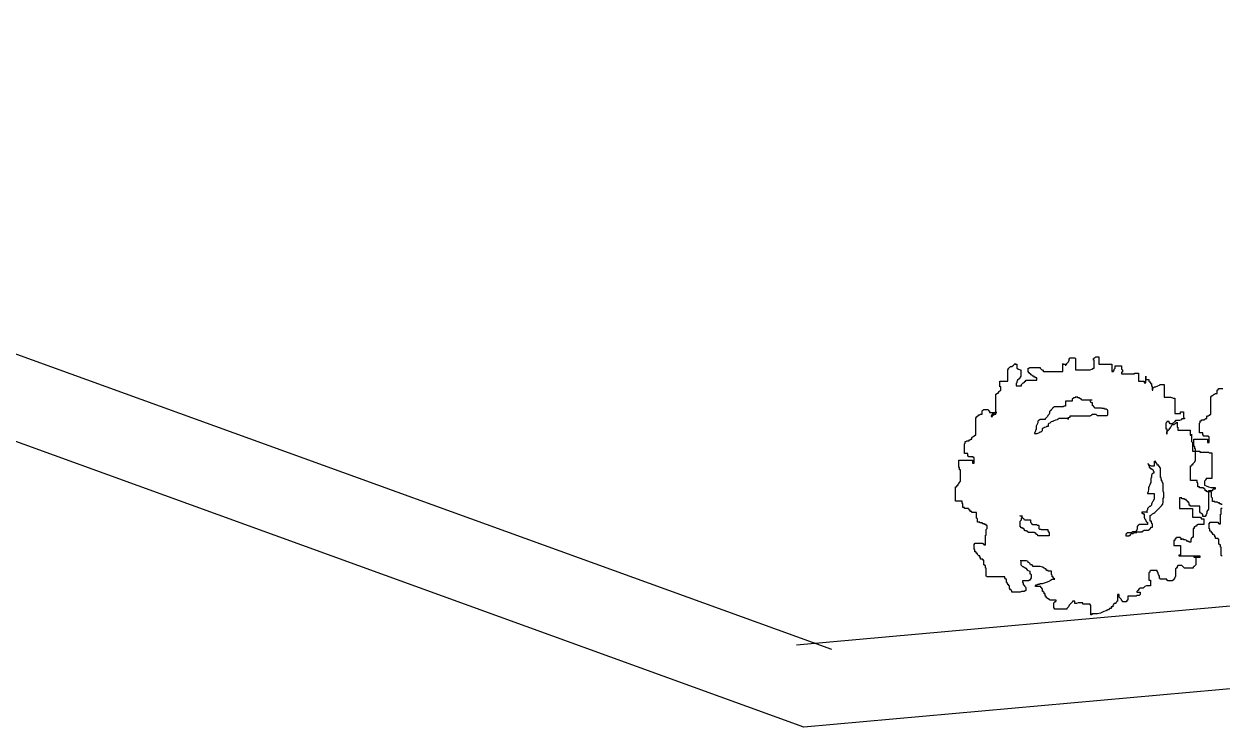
# Model space of a CAD drawing. Header units: inches. Extents: x 25480 to 951550, y -607927 to 1377809.
# Drawn here: x 472716 to 476955, y 389280 to 391766 of the extents above; entities that cross this region are included whole.
import ezdxf

# ---------------------------------------------------------------- set-up
doc = ezdxf.new("R2010")
doc.units = ezdxf.units.IN
doc.header["$MEASUREMENT"] = 0
doc.layers.add('M-X-BKGD', color=8, linetype='Continuous')

msp = doc.modelspace()

# ---------------------------------------------------------------- linework, layer by layer
at = {"layer": 'M-X-BKGD', "color": 8}
for p, q in [((475573.4, 389554), (469462.3, 391765.9)), ((475474.4, 389280.5), (469363.2, 391492.3)), ((479857.3, 389964.1), (475448.5, 389570.3)), ((479883.2, 389674.3), (475474.4, 389280.5))]:
    msp.add_line(p, q, dxfattribs=at)
for points in [[(476402.4, 390557.4), (476402.4, 390563), (476405.2, 390565.9), (476410.9, 390571.6), (476413.8, 390577.3), (476413.8, 390583), (476416.6, 390583), (476416.6, 390585.8), (476433.7, 390585.8), (476436.6, 390583), (476436.6, 390543.1), (476487.9, 390543.1), (476493.6, 390546), (476499.3, 390548.8), (476502.1, 390548.8), (476502.1, 390577.3), (476499.3, 390577.3), (476499.3, 390583), (476502.1, 390583), (476502.1, 390585.8), (476505, 390585.8), (476507.8, 390588.7), (476519.2, 390588.7), (476519.2, 390563), (476564.8, 390563), (476564.8, 390537.4), (476570.5, 390537.4), (476570.5, 390540.3), (476573.4, 390540.3), (476573.4, 390546), (476576.2, 390548.8), (476576.2, 390557.4), (476599, 390557.4), (476599, 390546), (476601.9, 390543.1), (476601.9, 390534.6), (476599, 390534.6), (476599, 390528.9), (476644.7, 390528.9), (476644.7, 390531.7), (476658.9, 390531.7), (476658.9, 390503.2), (476678.9, 390503.2), (476678.9, 390497.5), (476684.6, 390497.5), (476684.6, 390520.3), (476684.6, 390511.8), (476687.4, 390508.9), (476696, 390508.9), (476696, 390503.2), (476698.8, 390500.4), (476701.7, 390497.5), (476701.7, 390494.7), (476704.5, 390494.7), (476704.5, 390486.1), (476707.4, 390483.3), (476707.4, 390471.9), (476710.2, 390471.9), (476710.2, 390477.6), (476713.1, 390480.4), (476715.9, 390483.3), (476718.8, 390483.3), (476727.3, 390486.1), (476733, 390489), (476735.9, 390491.8), (476750.1, 390491.8), (476750.1, 390446.3), (476772.9, 390446.3), (476781.5, 390443.4), (476787.2, 390443.4), (476787.2, 390389.3), (476807.1, 390389.3), (476807.1, 390395), (476818.5, 390395), (476818.5, 390375.1), (476821.4, 390372.2), (476821.4, 390369.4), (476812.8, 390369.4), (476810, 390366.5), (476804.3, 390363.7), (476790, 390363.7), (476787.2, 390360.8), (476781.5, 390355.1), (476778.6, 390352.3), (476770.1, 390352.3), (476770.1, 390355.1), (476767.2, 390358), (476767.2, 390360.8), (476758.7, 390360.8), (476758.7, 390358), (476755.8, 390355.1), (476755.8, 390335.2), (476758.7, 390335.2), (476758.7, 390315.3), (476758.7, 390323.8), (476767.2, 390332.3), (476772.9, 390340.9), (476778.6, 390349.4), (476784.3, 390349.4), (476790, 390355.1), (476795.7, 390358), (476795.7, 390340.9), (476798.6, 390340.9), (476798.6, 390329.5), (476841.3, 390329.5), (476841.3, 390312.4), (476847, 390312.4), (476847, 390315.3), (476847, 390289.6), (476849.9, 390286.8), (476849.9, 390255.4), (476875.5, 390255.4), (476875.5, 390252.6), (476906.9, 390252.6), (476909.7, 390249.7), (476918.3, 390249.7), (476918.3, 390158.6), (476898.3, 390158.6), (476898.3, 390155.7), (476895.5, 390155.7), (476895.5, 390152.9), (476892.6, 390150.1), (476892.6, 390135.8), (476898.3, 390133), (476906.9, 390130.1), (476915.4, 390127.3), (476929.7, 390127.3), (476929.7, 390121.6), (476924, 390121.6), (476921.1, 390118.7), (476921.1, 390115.9), (476906.9, 390115.9), (476906.9, 390050.4), (476901.2, 390041.8), (476901.2, 390036.1), (476898.3, 390030.4), (476895.5, 390027.6), (476895.5, 390024.7), (476886.9, 390024.7), (476886.9, 390033.3), (476884.1, 390033.3), (476881.2, 390036.1), (476878.4, 390036.1), (476878.4, 390039), (476875.5, 390039), (476875.5, 390061.8), (476841.3, 390061.8), (476841.3, 390064.6), (476838.5, 390064.6), (476838.5, 390073.2), (476835.6, 390073.2), (476835.6, 390076), (476832.8, 390076), (476832.8, 390078.8), (476829.9, 390081.7), (476827.1, 390081.7), (476827.1, 390084.5), (476821.4, 390084.5), (476821.4, 390087.4), (476812.8, 390087.4), (476812.8, 390090.2), (476804.3, 390090.2), (476804.3, 390053.2), (476849.9, 390053.2), (476849.9, 390021.9), (476878.4, 390021.9), (476881.2, 390019), (476881.2, 390016.2), (476889.8, 390016.2), (476889.8, 389996.2), (476869.8, 389996.2), (476864.1, 389993.4), (476864.1, 389990.6), (476861.3, 389990.6), (476858.4, 389987.7), (476855.6, 389987.7), (476855.6, 389982), (476852.7, 389982), (476852.7, 389953.5), (476849.9, 389950.7), (476847, 389947.8), (476844.2, 389945), (476844.2, 389933.6), (476838.5, 389933.6), (476838.5, 389936.4), (476832.8, 389936.4), (476829.9, 389939.3), (476824.2, 389942.1), (476818.5, 389942.1), (476818.5, 389945), (476810, 389945), (476810, 389942.1), (476810, 389947.8), (476807.1, 389947.8), (476807.1, 389950.7), (476792.9, 389950.7), (476792.9, 389947.8), (476790, 389947.8), (476790, 389945), (476787.2, 389945), (476787.2, 389939.3), (476784.3, 389939.3), (476784.3, 389922.2), (476807.1, 389922.2), (476807.1, 389888), (476801.4, 389888), (476801.4, 389885.2), (476875.5, 389885.2), (476875.5, 389879.5), (476855.6, 389879.5), (476855.6, 389882.3), (476861.3, 389882.3), (476861.3, 389853.8), (476855.6, 389848.1), (476852.7, 389845.3), (476852.7, 389842.4), (476821.4, 389842.4), (476815.7, 389848.1), (476812.8, 389851), (476798.6, 389851), (476795.7, 389848.1), (476795.7, 389845.3), (476792.9, 389842.4), (476790, 389839.6), (476790, 389814), (476787.2, 389808.3), (476784.3, 389802.6), (476781.5, 389799.7), (476778.6, 389796.9), (476761.5, 389796.9), (476761.5, 389799.7), (476758.7, 389799.7), (476758.7, 389802.6), (476735.9, 389802.6), (476735.9, 389805.4), (476733, 389805.4), (476733, 389814), (476730.2, 389819.7), (476727.3, 389828.2), (476724.5, 389831), (476724.5, 389833.9), (476701.7, 389833.9), (476698.8, 389831), (476698.8, 389828.2), (476696, 389825.4), (476696, 389799.7), (476701.7, 389799.7), (476701.7, 389779.8), (476687.4, 389779.8), (476681.7, 389776.9), (476676, 389771.2), (476664.6, 389771.2), (476661.8, 389768.4), (476656.1, 389762.7), (476653.2, 389759.8), (476653.2, 389757), (476664.6, 389757), (476664.6, 389748.4), (476661.8, 389745.6), (476653.2, 389745.6), (476650.4, 389742.8), (476621.8, 389742.8), (476621.8, 389728.5), (476619, 389728.5), (476616.1, 389725.7), (476616.1, 389722.8), (476601.9, 389722.8), (476601.9, 389725.7), (476599, 389728.5), (476599, 389731.4), (476596.2, 389734.2), (476590.5, 389739.9), (476590.5, 389748.4), (476584.8, 389748.4), (476584.8, 389725.7), (476581.9, 389725.7), (476581.9, 389722.8), (476579.1, 389720), (476579.1, 389717.1), (476573.4, 389717.1), (476570.5, 389714.3), (476570.5, 389711.4), (476567.7, 389711.4), (476567.7, 389705.7), (476562, 389705.7), (476562, 389700), (476556.3, 389700), (476553.4, 389694.3), (476550.6, 389694.3), (476544.9, 389691.5), (476536.3, 389688.6), (476524.9, 389682.9), (476513.5, 389680.1), (476493.6, 389680.1), (476493.6, 389677.2), (476490.7, 389677.2), (476490.7, 389711.4), (476487.9, 389711.4), (476487.9, 389714.3), (476462.2, 389714.3), (476462.2, 389720), (476445.1, 389720), (476439.4, 389717.1), (476433.7, 389717.1), (476433.7, 389725.7), (476425.2, 389725.7), (476425.2, 389722.8), (476419.5, 389717.1), (476413.8, 389711.4), (476410.9, 389705.7), (476405.2, 389700), (476405.2, 389697.2), (476362.5, 389697.2), (476359.6, 389702.9), (476359.6, 389720), (476362.5, 389722.8), (476365.3, 389722.8), (476365.3, 389725.7), (476368.2, 389725.7), (476368.2, 389728.5), (476345.4, 389728.5), (476345.4, 389731.4), (476342.5, 389731.4), (476334, 389737.1), (476334, 389739.9), (476331.1, 389742.8), (476328.3, 389742.8), (476328.3, 389751.3), (476325.4, 389751.3), (476325.4, 389757), (476322.6, 389757), (476322.6, 389759.8), (476319.7, 389759.8), (476319.7, 389768.4), (476316.9, 389768.4), (476316.9, 389771.2), (476314, 389774.1), (476314, 389776.9), (476294.1, 389776.9), (476294.1, 389779.8), (476296.9, 389782.6), (476299.8, 389782.6), (476302.6, 389785.5), (476308.3, 389785.5), (476311.2, 389788.3), (476319.7, 389788.3), (476336.8, 389794), (476345.4, 389796.9), (476348.2, 389799.7), (476353.9, 389802.6), (476362.5, 389802.6), (476356.8, 389808.3), (476356.8, 389811.1), (476353.9, 389811.1), (476353.9, 389816.8), (476351.1, 389819.7), (476351.1, 389831), (476339.7, 389831), (476339.7, 389833.9), (476334, 389833.9), (476334, 389836.7), (476331.1, 389839.6), (476328.3, 389839.6), (476325.4, 389842.4), (476319.7, 389845.3), (476311.2, 389848.1), (476285.5, 389848.1), (476285.5, 389851), (476282.7, 389851), (476282.7, 389853.8), (476277, 389853.8), (476274.1, 389859.5), (476268.4, 389862.4), (476268.4, 389865.2), (476262.7, 389868.1), (476242.8, 389868.1), (476242.8, 389870.9), (476242.8, 389853.8), (476248.5, 389848.1), (476251.3, 389848.1), (476254.2, 389845.3), (476259.9, 389842.4), (476265.6, 389836.7), (476268.4, 389833.9), (476274.1, 389831), (476274.1, 389822.5), (476277, 389822.5), (476279.8, 389819.7), (476279.8, 389805.4), (476277, 389805.4), (476277, 389802.6), (476274.1, 389799.7), (476271.3, 389799.7), (476271.3, 389796.9), (476248.5, 389796.9), (476248.5, 389791.2), (476251.3, 389791.2), (476251.3, 389782.6), (476254.2, 389782.6), (476257, 389776.9), (476259.9, 389774.1), (476259.9, 389762.7), (476254.2, 389759.8), (476245.6, 389759.8), (476239.9, 389757), (476211.4, 389757), (476211.4, 389759.8), (476208.6, 389765.5), (476205.7, 389765.5), (476202.9, 389771.2), (476202.9, 389779.8), (476200, 389779.8), (476200, 389782.6), (476197.2, 389782.6), (476197.2, 389788.3), (476194.3, 389788.3), (476194.3, 389791.2), (476191.5, 389791.2), (476191.5, 389802.6), (476188.6, 389802.6), (476188.6, 389805.4), (476185.8, 389805.4), (476185.8, 389811.1), (476123.1, 389811.1), (476120.2, 389814), (476120.2, 389842.4), (476117.4, 389842.4), (476117.4, 389851), (476114.5, 389851), (476114.5, 389853.8), (476111.7, 389853.8), (476111.7, 389870.9), (476108.8, 389870.9), (476108.8, 389873.8), (476100.3, 389873.8), (476100.3, 389879.5), (476097.4, 389879.5), (476097.4, 389885.2), (476094.6, 389885.2), (476091.7, 389888), (476088.9, 389890.9), (476088.9, 389893.7), (476086, 389893.7), (476086, 389896.6), (476083.2, 389899.4), (476080.3, 389899.4), (476080.3, 389908), (476077.5, 389908), (476077.5, 389927.9), (476080.3, 389927.9), (476080.3, 389930.7), (476108.8, 389930.7), (476108.8, 389927.9), (476111.7, 389927.9), (476111.7, 389925), (476117.4, 389925), (476117.4, 389959.2), (476120.2, 389959.2), (476120.2, 389979.2), (476123.1, 389982), (476123.1, 389993.4), (476120.2, 389993.4), (476120.2, 389996.2), (476114.5, 389996.2), (476114.5, 389999.1), (476108.8, 389999.1), (476106, 390001.9), (476097.4, 390001.9), (476097.4, 390004.8), (476088.9, 390004.8), (476088.9, 390016.2), (476086, 390019), (476086, 390039), (476068.9, 390039), (476068.9, 390041.8), (476063.2, 390041.8), (476063.2, 390047.5), (476060.4, 390047.5), (476060.4, 390050.4), (476057.5, 390050.4), (476057.5, 390053.2), (476043.3, 390053.2), (476043.3, 390056.1), (476037.5, 390056.1), (476037.5, 390070.3), (476034.7, 390070.3), (476034.7, 390078.8), (476011.9, 390078.8), (476011.9, 390130.1), (476014.7, 390130.1), (476017.6, 390133), (476017.6, 390135.8), (476020.4, 390135.8), (476020.4, 390138.7), (476023.3, 390141.5), (476026.1, 390144.4), (476029, 390150.1), (476029, 390189.9), (476026.1, 390189.9), (476026.1, 390198.5), (476023.3, 390198.5), (476023.3, 390224.1), (476071.8, 390224.1), (476071.8, 390212.7), (476077.5, 390212.7), (476077.5, 390232.7), (476074.6, 390232.7), (476074.6, 390235.5), (476057.5, 390235.5), (476057.5, 390238.3), (476054.7, 390238.3), (476054.7, 390246.9), (476043.3, 390246.9), (476043.3, 390281.1), (476046.1, 390283.9), (476046.1, 390289.6), (476049, 390289.6), (476051.8, 390292.5), (476060.4, 390292.5), (476060.4, 390295.3), (476063.2, 390295.3), (476066.1, 390298.2), (476068.9, 390298.2), (476068.9, 390303.9), (476071.8, 390306.7), (476074.6, 390306.7), (476077.5, 390309.6), (476080.3, 390309.6), (476080.3, 390312.4), (476083.2, 390312.4), (476083.2, 390375.1), (476086, 390375.1), (476086, 390377.9), (476088.9, 390377.9), (476088.9, 390380.8), (476091.7, 390380.8), (476094.6, 390383.6), (476097.4, 390383.6), (476100.3, 390386.5), (476106, 390386.5), (476106, 390397.9), (476108.8, 390400.7), (476111.7, 390403.5), (476125.9, 390403.5), (476128.8, 390400.7), (476128.8, 390397.9), (476131.6, 390397.9), (476131.6, 390392.2), (476157.3, 390392.2), (476151.6, 390392.2), (476145.9, 390389.3), (476143, 390386.5), (476140.2, 390383.6), (476137.3, 390380.8), (476137.3, 390377.9), (476143, 390377.9), (476143, 390380.8), (476145.9, 390383.6), (476148.7, 390383.6), (476148.7, 390386.5), (476154.4, 390386.5), (476154.4, 390457.7), (476160.1, 390460.5), (476163, 390460.5), (476165.8, 390466.2), (476168.7, 390469.1), (476171.5, 390471.9), (476171.5, 390483.3), (476168.7, 390483.3), (476168.7, 390503.2), (476197.2, 390503.2), (476197.2, 390543.1), (476200, 390548.8), (476202.9, 390551.7), (476205.7, 390554.5), (476211.4, 390554.5), (476217.1, 390560.2), (476220, 390563), (476222.8, 390565.9), (476222.8, 390563), (476228.5, 390563), (476228.5, 390548.8), (476234.2, 390546), (476239.9, 390543.1), (476242.8, 390543.1), (476242.8, 390520.3), (476237.1, 390511.8), (476231.4, 390506.1), (476228.5, 390500.4), (476228.5, 390497.5), (476225.7, 390494.7), (476225.7, 390486.1), (476245.6, 390486.1), (476245.6, 390491.8), (476248.5, 390494.7), (476251.3, 390497.5), (476257, 390500.4), (476257, 390503.2), (476259.9, 390503.2), (476259.9, 390506.1), (476299.8, 390506.1), (476299.8, 390514.6), (476294.1, 390514.6), (476294.1, 390517.5), (476291.2, 390517.5), (476288.4, 390520.3), (476285.5, 390520.3), (476282.7, 390523.2), (476279.8, 390526), (476277, 390528.9), (476274.1, 390528.9), (476274.1, 390531.7), (476271.3, 390531.7), (476271.3, 390534.6), (476268.4, 390534.6), (476268.4, 390548.8), (476271.3, 390548.8), (476274.1, 390551.7), (476311.2, 390551.7), (476311.2, 390548.8), (476316.9, 390543.1), (476319.7, 390543.1), (476322.6, 390537.4), (476391, 390537.4), (476391, 390565.9), (476391, 390563), (476405.2, 390563)], [(476954.7, 390066.8), (476951.9, 390066.8), (476951.9, 390069.7), (476946.2, 390069.7), (476946.2, 390072.5), (476940.5, 390072.5), (476937.6, 390075.4), (476929.1, 390075.4), (476929.1, 390078.2), (476920.5, 390078.2), (476920.5, 390089.6), (476917.7, 390092.5), (476917.7, 390112.4), (476900.6, 390112.4), (476900.6, 390115.3), (476894.9, 390115.3), (476894.9, 390120.9), (476892, 390120.9), (476892, 390123.8), (476889.2, 390123.8), (476889.2, 390126.6), (476874.9, 390126.6), (476874.9, 390129.5), (476869.2, 390129.5), (476869.2, 390143.7), (476866.4, 390143.7), (476866.4, 390152.3), (476843.6, 390152.3), (476843.6, 390203.5), (476846.4, 390203.5), (476849.3, 390206.4), (476849.3, 390209.2), (476852.1, 390209.2), (476852.1, 390212.1), (476855, 390214.9), (476857.8, 390217.8), (476860.7, 390223.5), (476860.7, 390263.4), (476857.8, 390263.4), (476857.8, 390271.9), (476855, 390271.9), (476855, 390297.5), (476903.4, 390297.5), (476903.4, 390286.1), (476909.1, 390286.1), (476909.1, 390306.1), (476906.3, 390306.1), (476906.3, 390308.9), (476889.2, 390308.9), (476889.2, 390311.8), (476886.3, 390311.8), (476886.3, 390320.3), (476874.9, 390320.3), (476874.9, 390354.5), (476877.8, 390357.4), (476877.8, 390363), (476880.6, 390363), (476883.5, 390365.9), (476892, 390365.9), (476892, 390368.7), (476894.9, 390368.7), (476897.7, 390371.6), (476900.6, 390371.6), (476900.6, 390377.3), (476903.4, 390380.1), (476906.3, 390380.1), (476909.1, 390383), (476912, 390383), (476912, 390385.8), (476914.8, 390385.8), (476914.8, 390448.5), (476917.7, 390448.5), (476917.7, 390451.3), (476920.5, 390451.3), (476920.5, 390454.2), (476923.4, 390454.2), (476926.2, 390457), (476929.1, 390457), (476931.9, 390459.9), (476937.6, 390459.9), (476937.6, 390471.3), (476940.5, 390474.1), (476943.3, 390477), (476957.6, 390477)], [(476494.7, 390436.1), (476458.7, 390436.1), (476458.7, 390438.1), (476456.7, 390438.1), (476456.7, 390440.1), (476452.7, 390440.1), (476452.7, 390442.1), (476450.7, 390442.1), (476450.7, 390444.1), (476444.7, 390444.1), (476444.7, 390446.1), (476434.7, 390446.1), (476434.7, 390444.1), (476428.7, 390444.1), (476426.7, 390442.1), (476426.7, 390440.1), (476424.7, 390440.1), (476424.7, 390432.1), (476400.7, 390432.1), (476400.7, 390414.2), (476394.7, 390414.2), (476392.7, 390412.2), (476360.7, 390412.2), (476358.7, 390410.2), (476356.7, 390410.2), (476354.7, 390408.2), (476354.7, 390406.2), (476352.7, 390404.2), (476348.7, 390400.2), (476348.7, 390398.2), (476346.7, 390398.2), (476344.7, 390396.2), (476344.7, 390390.2), (476342.7, 390386.2), (476338.7, 390382.2), (476336.7, 390378.2), (476328.7, 390370.2), (476328.7, 390368.2), (476310.8, 390368.2), (476306.8, 390364.2), (476304.8, 390364.2), (476302.8, 390362.2), (476302.8, 390356.2), (476296.8, 390344.2), (476296.8, 390332.2), (476294.8, 390330.2), (476294.8, 390326.2), (476292.8, 390322.2), (476290.8, 390322.2), (476290.8, 390318.2), (476300.8, 390318.2), (476308.8, 390322.2), (476310.8, 390324.2), (476314.8, 390324.2), (476318.8, 390328.2), (476318.8, 390336.2), (476320.8, 390338.2), (476322.8, 390338.2), (476326.8, 390340.2), (476330.7, 390342.2), (476332.7, 390342.2), (476334.7, 390344.2), (476340.7, 390344.2), (476340.7, 390352.2), (476342.7, 390354.2), (476346.7, 390356.2), (476350.7, 390360.2), (476356.7, 390362.2), (476358.7, 390364.2), (476360.7, 390364.2), (476366.7, 390366.2), (476372.7, 390368.2), (476374.7, 390370.2), (476378.7, 390372.2), (476410.7, 390372.2), (476410.7, 390368.2), (476410.7, 390374.2), (476412.7, 390374.2), (476414.7, 390376.2), (476416.7, 390376.2), (476416.7, 390380.2), (476488.7, 390380.2), (476488.7, 390382.2), (476494.7, 390384.2), (476494.7, 390386.2), (476508.7, 390386.2), (476510.7, 390384.2), (476512.7, 390382.2), (476546.7, 390382.2), (476550.7, 390384.2), (476550.7, 390400.2), (476548.7, 390402.2), (476544.7, 390404.2), (476538.7, 390404.2), (476538.7, 390406.2), (476530.7, 390406.2), (476528.7, 390408.2), (476504.7, 390408.2), (476504.7, 390410.2), (476502.7, 390410.2), (476502.7, 390412.2), (476500.7, 390412.2), (476500.7, 390414.2), (476498.7, 390414.2), (476498.7, 390416.2), (476496.7, 390416.2), (476496.7, 390426.2), (476492.7, 390426.2), (476492.7, 390428.2), (476490.7, 390428.2), (476490.7, 390430.1), (476488.7, 390430.1), (476488.7, 390432.1), (476486.7, 390432.1)], [(476714.7, 390220.3), (476714.7, 390202.3), (476702.7, 390202.3), (476702.7, 390204.3), (476698.7, 390204.3), (476698.7, 390206.3), (476696.7, 390206.3), (476694.7, 390208.3), (476692.7, 390210.3), (476692.7, 390212.3), (476692.7, 390208.3), (476694.7, 390206.3), (476696.7, 390204.3), (476696.7, 390198.3), (476698.7, 390198.3), (476700.7, 390196.3), (476700.7, 390194.3), (476704.7, 390194.3), (476704.7, 390192.3), (476708.7, 390192.3), (476708.7, 390190.3), (476710.7, 390188.3), (476710.7, 390186.3), (476712.7, 390184.3), (476712.7, 390178.3), (476710.7, 390178.3), (476710.7, 390176.3), (476708.7, 390176.3), (476706.7, 390174.3), (476706.7, 390172.3), (476704.7, 390172.3), (476704.7, 390162.3), (476702.7, 390160.3), (476702.7, 390142.4), (476700.7, 390142.4), (476700.7, 390140.4), (476698.7, 390136.4), (476696.7, 390132.4), (476694.7, 390126.4), (476694.7, 390118.4), (476692.7, 390114.4), (476692.7, 390110.4), (476690.7, 390108.4), (476690.7, 390106.4), (476714.7, 390106.4), (476714.7, 390086.4), (476712.7, 390086.4), (476712.7, 390084.4), (476710.7, 390078.4), (476708.7, 390076.4), (476706.7, 390072.4), (476704.7, 390068.4), (476704.7, 390064.4), (476700.7, 390060.4), (476696.7, 390060.4), (476696.7, 390058.4), (476694.7, 390056.4), (476690.7, 390052.4), (476690.7, 390048.4), (476688.7, 390046.4), (476688.7, 390040.4), (476690.7, 390040.4), (476670.7, 390040.4), (476670.7, 390036.4), (476674.7, 390036.4), (476674.7, 390034.4), (476678.7, 390034.4), (476678.7, 390020.5), (476680.7, 390020.5), (476680.7, 390016.5), (476682.7, 390016.5), (476684.7, 390010.5), (476686.7, 390006.5), (476688.7, 390004.5), (476690.7, 390004.5), (476690.7, 389996.5), (476662.7, 389996.5), (476658.7, 389994.5), (476656.7, 389992.5), (476656.7, 389990.5), (476654.7, 389990.5), (476654.7, 389980.5), (476652.7, 389980.5), (476652.7, 389976.5), (476650.7, 389974.5), (476650.7, 389970.5), (476638.7, 389970.5), (476634.7, 389966.5), (476618.7, 389966.5), (476616.7, 389964.5), (476616.7, 389962.5), (476614.7, 389962.5), (476614.7, 389960.5), (476612.7, 389960.5), (476614.7, 389960.5), (476614.7, 389956.5), (476626.7, 389956.5), (476626.7, 389958.5), (476630.7, 389958.5), (476630.7, 389960.5), (476634.7, 389964.5), (476638.7, 389964.5), (476642.7, 389966.5), (476648.7, 389968.5), (476652.7, 389968.5), (476652.7, 389970.5), (476672.7, 389970.5), (476672.7, 389972.5), (476674.7, 389972.5), (476674.7, 389974.5), (476676.7, 389974.5), (476678.7, 389976.5), (476694.7, 389976.5), (476696.7, 389978.5), (476698.7, 389978.5), (476698.7, 389980.5), (476704.7, 389986.5), (476708.7, 389986.5), (476708.7, 389998.5), (476706.7, 389998.5), (476706.7, 390002.5), (476704.7, 390002.5), (476704.7, 390008.5), (476700.7, 390008.5), (476700.7, 390028.4), (476704.7, 390030.4), (476708.7, 390034.4), (476712.7, 390036.4), (476716.7, 390038.4), (476728.7, 390050.4), (476730.7, 390052.4), (476732.7, 390052.4), (476732.7, 390054.4), (476736.7, 390058.4), (476740.7, 390062.4), (476742.7, 390066.4), (476744.7, 390068.4), (476744.7, 390072.4), (476746.7, 390074.4), (476746.7, 390088.4), (476748.7, 390092.4), (476748.7, 390108.4), (476746.7, 390114.4), (476746.7, 390142.4), (476744.7, 390142.4), (476744.7, 390144.4), (476742.7, 390146.4), (476742.7, 390150.4), (476740.7, 390150.4), (476740.7, 390156.4), (476738.7, 390156.4), (476738.7, 390162.3), (476736.7, 390162.3), (476736.7, 390196.3), (476734.7, 390196.3), (476734.7, 390200.3), (476732.7, 390200.3), (476732.7, 390202.3), (476730.7, 390202.3), (476730.7, 390206.3), (476724.7, 390206.3), (476724.7, 390210.3), (476722.7, 390210.3), (476722.7, 390214.3), (476720.7, 390214.3), (476720.7, 390218.3), (476718.7, 390218.3), (476718.7, 390220.3), (476716.7, 390220.3)], [(476954.7, 389884.5), (476951.9, 389887.4), (476951.9, 389915.9), (476949, 389915.9), (476949, 389924.4), (476946.2, 389924.4), (476946.2, 389927.3), (476943.3, 389927.3), (476943.3, 389944.4), (476940.5, 389944.4), (476940.5, 389947.2), (476931.9, 389947.2), (476931.9, 389952.9), (476929.1, 389952.9), (476929.1, 389958.6), (476926.2, 389958.6), (476923.4, 389961.4), (476920.5, 389964.3), (476920.5, 389967.1), (476917.7, 389967.1), (476917.7, 389970), (476914.8, 389972.8), (476912, 389972.8), (476912, 389981.4), (476909.1, 389981.4), (476909.1, 390001.3), (476912, 390001.3), (476912, 390004.2), (476940.5, 390004.2), (476940.5, 390001.3), (476943.3, 390001.3), (476943.3, 389998.5), (476949, 389998.5), (476949, 390032.7), (476951.9, 390032.7), (476951.9, 390052.6), (476954.7, 390055.4)], [(476246.8, 390028.4), (476246.8, 390024.4), (476248.8, 390020.5), (476250.8, 390018.5), (476252.8, 390016.5), (476252.8, 390014.5), (476256.8, 390012.5), (476276.8, 390012.5), (476276.8, 390004.5), (476278.8, 390002.5), (476278.8, 390000.5), (476280.8, 390000.5), (476284.8, 389996.5), (476298.8, 389996.5), (476300.8, 389994.5), (476304.8, 389994.5), (476306.8, 389992.5), (476306.8, 389982.5), (476308.8, 389980.5), (476314.8, 389980.5), (476314.8, 389978.5), (476338.7, 389978.5), (476338.7, 389974.5), (476342.7, 389966.5), (476342.7, 389956.5), (476302.8, 389956.5), (476302.8, 389958.5), (476300.8, 389960.5), (476296.8, 389960.5), (476296.8, 389964.5), (476294.8, 389964.5), (476294.8, 389966.5), (476290.8, 389966.5), (476290.8, 389968.5), (476268.8, 389968.5), (476268.8, 389970.5), (476266.8, 389970.5), (476266.8, 389972.5), (476262.8, 389972.5), (476262.8, 389974.5), (476256.8, 389974.5), (476256.8, 389976.5), (476254.8, 389976.5), (476254.8, 389980.5), (476252.8, 389982.5), (476248.8, 389982.5), (476248.8, 389984.5), (476242.8, 389984.5), (476242.8, 389988.5), (476240.8, 389988.5), (476240.8, 390008.5), (476242.8, 390010.5), (476244.8, 390012.5), (476244.8, 390018.5), (476246.8, 390020.5), (476248.8, 390020.5), (476248.8, 390022.5), (476246.8, 390022.5), (476246.8, 390024.4), (476244.8, 390024.4), (476244.8, 390026.4), (476240.8, 390026.4), (476240.8, 390028.4)]]:
    msp.add_lwpolyline(points, dxfattribs=at)

doc.saveas('drawing.dxf')
